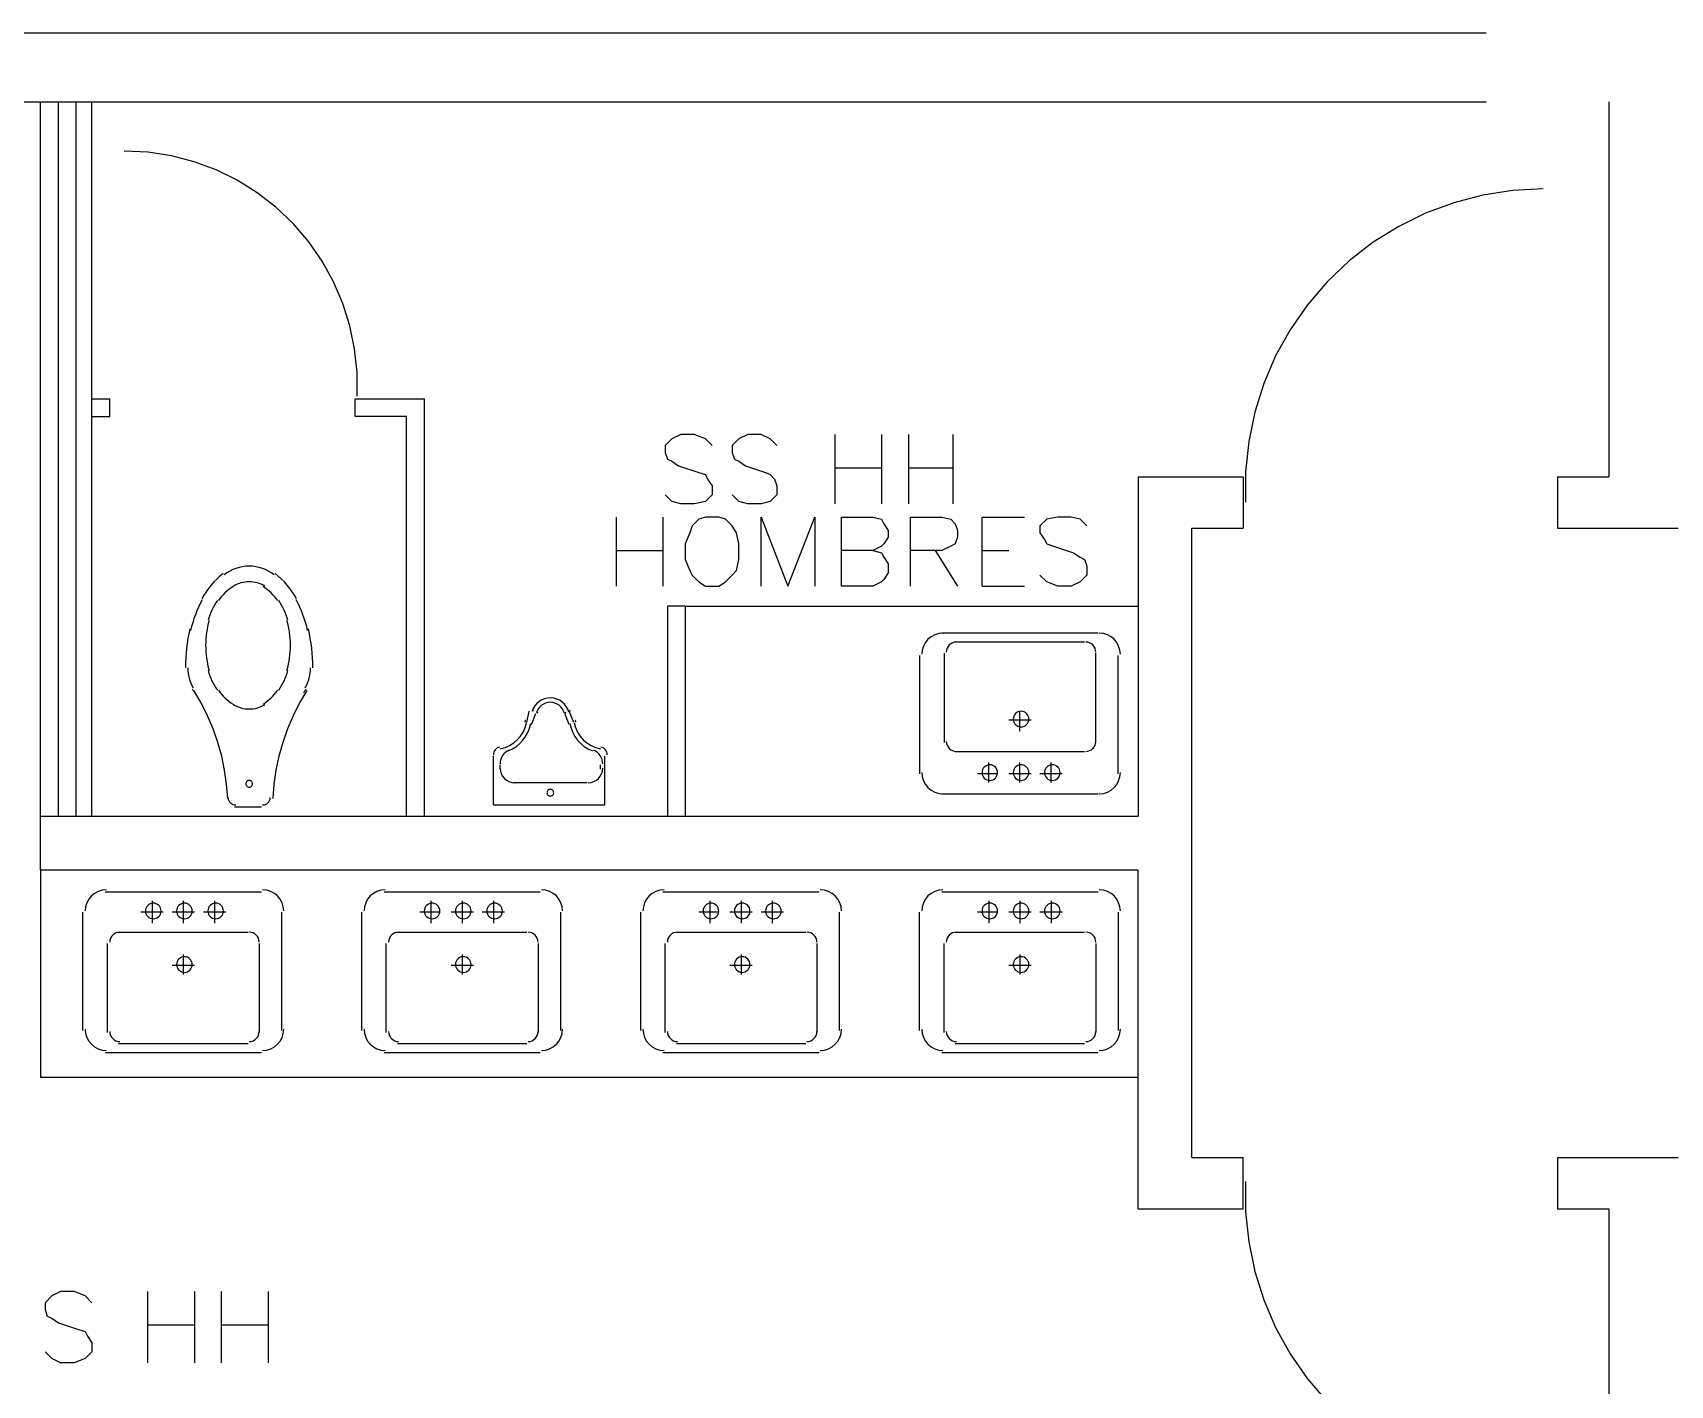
# Model space of a CAD drawing. Header units: metres. Extents: x 0 to 61, y 0 to 90.7.
# Drawn here: x 47.351 to 50.946, y 75.35 to 78.318 of the extents above; entities that cross this region are included whole.
import ezdxf

# ---------------------------------------------------------------- set-up
doc = ezdxf.new("R2010")
doc.units = ezdxf.units.M
doc.layers.add('MURO_REAL', color=7, linetype='Continuous')
doc.layers.add('PUERTA_REAL', color=7, linetype='Continuous')

msp = doc.modelspace()

# ---------------------------------------------------------------- linework, layer by layer
at = {"layer": 'MURO_REAL'}
for p, q in [((45.8008, 78.3184), (50.542, 78.3184)), ((45.8008, 78.1665), (50.542, 78.1665)), ((47.3682, 76.5992), (47.3682, 78.1665)), ((47.4073, 76.5992), (47.4073, 78.1665)), ((47.4465, 76.5992), (47.4465, 78.1665)), ((47.4808, 76.5992), (47.4808, 78.1665)), ((50.8114, 78.1665), (50.8114, 77.3437)), ((47.4808, 77.5151), (47.52, 77.5151)), ((47.52, 77.4759), (47.52, 77.5151)), ((48.0588, 77.4759), (48.0588, 77.5151)), ((48.0588, 77.5151), (48.2106, 77.5151)), ((48.2106, 77.5151), (48.2106, 76.5992)), ((47.4808, 77.4759), (47.52, 77.4759)), ((48.1714, 77.4759), (48.0588, 77.4759)), ((48.1714, 76.5992), (48.1714, 77.4759)), ((48.7543, 77.4269), (48.7396, 77.4122)), ((48.7396, 77.4122), (48.7396, 77.3975)), ((48.7739, 77.4367), (48.7543, 77.4269)), ((48.8033, 77.4367), (48.7739, 77.4367)), ((48.8278, 77.4269), (48.8033, 77.4367)), ((48.8424, 77.4122), (48.8278, 77.4269)), ((48.9012, 77.4269), (48.8865, 77.4122)), ((48.8865, 77.4122), (48.8865, 77.3975)), ((48.9208, 77.4367), (48.9012, 77.4269)), ((48.9502, 77.4367), (48.9208, 77.4367)), ((48.9698, 77.4269), (48.9502, 77.4367)), ((48.9845, 77.4122), (48.9698, 77.4269)), ((49.1118, 77.4367), (49.1118, 77.2849)), ((49.2147, 77.4367), (49.2147, 77.2849)), ((49.2735, 77.4367), (49.2735, 77.2849)), ((49.3714, 77.4367), (49.3714, 77.2849)), ((48.7396, 77.3975), (48.7445, 77.3829)), ((48.7445, 77.3829), (48.7543, 77.378)), ((48.7543, 77.378), (48.769, 77.3682)), ((48.769, 77.3682), (48.8131, 77.3535)), ((48.8865, 77.3975), (48.8914, 77.3829)), ((48.8914, 77.3829), (48.9012, 77.378)), ((48.9012, 77.378), (48.9159, 77.3682)), ((48.9159, 77.3682), (48.96, 77.3535)), ((48.8131, 77.3535), (48.8278, 77.3486)), ((48.8278, 77.3486), (48.8327, 77.3388)), ((48.8327, 77.3388), (48.8424, 77.3241)), ((48.96, 77.3535), (48.9698, 77.3486)), ((48.9698, 77.3486), (48.9796, 77.3388)), ((48.9796, 77.3388), (48.9845, 77.3241)), ((49.1118, 77.3633), (49.2147, 77.3633)), ((49.2735, 77.3633), (49.3714, 77.3633)), ((49.778, 77.3437), (50.0082, 77.3437)), ((49.778, 77.3437), (49.778, 76.5992)), ((50.0082, 77.3437), (50.0082, 77.231)), ((50.6988, 77.3437), (50.6988, 77.231)), ((50.6988, 77.3437), (50.8114, 77.3437)), ((48.7543, 77.2898), (48.7396, 77.3045)), ((48.8424, 77.3045), (48.8278, 77.2898)), ((48.8424, 77.3241), (48.8424, 77.3045)), ((48.9012, 77.2898), (48.8865, 77.3045)), ((48.9845, 77.3045), (48.9698, 77.2898)), ((48.9845, 77.3241), (48.9845, 77.3045)), ((48.7739, 77.2849), (48.7543, 77.2898)), ((48.8033, 77.2849), (48.7739, 77.2849)), ((48.8278, 77.2898), (48.8033, 77.2849)), ((48.9208, 77.2849), (48.9012, 77.2898)), ((48.9502, 77.2849), (48.9208, 77.2849)), ((48.9698, 77.2898), (48.9502, 77.2849)), ((48.6318, 77.2555), (48.6318, 77.1037)), ((48.7347, 77.2555), (48.7347, 77.1037)), ((48.7984, 77.2359), (48.7935, 77.2212)), ((48.8131, 77.2506), (48.7984, 77.2359)), ((48.8278, 77.2555), (48.8131, 77.2506)), ((48.8571, 77.2555), (48.8278, 77.2555)), ((48.8718, 77.2506), (48.8571, 77.2555)), ((48.8865, 77.2359), (48.8718, 77.2506)), ((48.8963, 77.2212), (48.8865, 77.2359)), ((48.9502, 77.1037), (48.9502, 77.2555)), ((48.9502, 77.2555), (49.009, 77.1037)), ((49.009, 77.1037), (49.0678, 77.2555)), ((49.0678, 77.2555), (49.0678, 77.1037)), ((49.1265, 77.1037), (49.1265, 77.2555)), ((49.1265, 77.2555), (49.1951, 77.2555)), ((49.1951, 77.2555), (49.2147, 77.2506)), ((49.2147, 77.2506), (49.2196, 77.2408)), ((49.2196, 77.2408), (49.2294, 77.2261)), ((49.2294, 77.2261), (49.2294, 77.2114)), ((49.2784, 77.1037), (49.2784, 77.2555)), ((49.2784, 77.2555), (49.3469, 77.2555)), ((49.3469, 77.2555), (49.3665, 77.2506)), ((49.3665, 77.2506), (49.3763, 77.2408)), ((49.3763, 77.2408), (49.3812, 77.2261)), ((49.3812, 77.2261), (49.3812, 77.2114)), ((49.4351, 77.1037), (49.4351, 77.2555)), ((49.4351, 77.2555), (49.5282, 77.2555)), ((49.5771, 77.2506), (49.5624, 77.2359)), ((49.5624, 77.2359), (49.5624, 77.2212)), ((49.6016, 77.2555), (49.5771, 77.2506)), ((49.631, 77.2555), (49.6016, 77.2555)), ((49.6506, 77.2506), (49.631, 77.2555)), ((49.6653, 77.2359), (49.6506, 77.2506)), ((49.8955, 77.231), (50.0082, 77.231)), ((49.8955, 75.8498), (49.8955, 77.231)), ((50.6988, 77.231), (50.9633, 77.231)), ((48.7935, 77.2212), (48.7837, 77.1967)), ((48.7837, 77.1967), (48.7837, 77.1624)), ((48.9012, 77.1967), (48.8963, 77.2212)), ((48.9012, 77.1624), (48.9012, 77.1967)), ((49.2147, 77.1918), (49.1951, 77.182)), ((49.2196, 77.1967), (49.2147, 77.1918)), ((49.2294, 77.2114), (49.2196, 77.1967)), ((49.3665, 77.1918), (49.3469, 77.182)), ((49.3763, 77.1967), (49.3665, 77.1918)), ((49.3812, 77.2114), (49.3763, 77.1967)), ((49.5624, 77.2212), (49.5722, 77.2065)), ((49.5722, 77.2065), (49.5771, 77.1967)), ((49.5771, 77.1967), (49.5918, 77.1918)), ((49.5918, 77.1918), (49.6359, 77.1771)), ((48.6318, 77.182), (48.7347, 77.182)), ((48.7837, 77.1624), (48.7935, 77.138)), ((48.8963, 77.138), (48.9012, 77.1624)), ((49.1951, 77.182), (49.1265, 77.182)), ((49.1951, 77.182), (49.2147, 77.1771)), ((49.2147, 77.1771), (49.2196, 77.1673)), ((49.2196, 77.1673), (49.2294, 77.1526)), ((49.2294, 77.1526), (49.2294, 77.1331)), ((49.3469, 77.182), (49.2784, 77.182)), ((49.3322, 77.182), (49.3812, 77.1037)), ((49.4351, 77.182), (49.4939, 77.182)), ((49.6359, 77.1771), (49.6506, 77.1673)), ((49.6506, 77.1673), (49.6604, 77.1624)), ((49.6604, 77.1624), (49.6653, 77.1477)), ((48.7935, 77.138), (48.7984, 77.1282)), ((48.7984, 77.1282), (48.8131, 77.1135)), ((48.8718, 77.1135), (48.8865, 77.1282)), ((48.8865, 77.1282), (48.8963, 77.138)), ((49.2196, 77.1184), (49.2147, 77.1135)), ((49.2294, 77.1331), (49.2196, 77.1184)), ((49.5771, 77.1135), (49.5624, 77.1282)), ((49.6653, 77.1282), (49.6506, 77.1135)), ((49.6653, 77.1477), (49.6653, 77.1282)), ((48.8131, 77.1135), (48.8278, 77.1037)), ((48.8278, 77.1037), (48.8571, 77.1037)), ((48.8571, 77.1037), (48.8718, 77.1135)), ((49.1951, 77.1037), (49.1265, 77.1037)), ((49.2147, 77.1135), (49.1951, 77.1037)), ((49.4351, 77.1037), (49.5282, 77.1037)), ((49.6016, 77.1037), (49.5771, 77.1135)), ((49.631, 77.1037), (49.6016, 77.1037)), ((49.6506, 77.1135), (49.631, 77.1037)), ((48.7837, 77.0596), (48.7445, 77.0596)), ((48.7445, 77.0596), (48.7445, 76.5992)), ((48.7837, 77.0596), (48.7837, 76.5992)), ((48.7837, 77.0596), (49.778, 77.0596)), ((49.6898, 77.0008), (49.3469, 77.0008)), ((49.6604, 76.9812), (49.3763, 76.9812)), ((49.298, 76.9518), (49.298, 76.6922)), ((49.3518, 76.9567), (49.3518, 76.7608)), ((49.6849, 76.7608), (49.6849, 76.9567)), ((49.7339, 76.6922), (49.7339, 76.9518)), ((48.4359, 76.8049), (48.4408, 76.8294)), ((48.5388, 76.8049), (48.529, 76.8294)), ((49.5184, 76.7853), (49.5184, 76.8294)), ((48.4457, 76.8), (48.4555, 76.8245)), ((48.529, 76.8), (48.5192, 76.8245)), ((49.5429, 76.8098), (49.4939, 76.8098)), ((48.3624, 76.6237), (48.3624, 76.7314)), ((48.6073, 76.6237), (48.6073, 76.7314)), ((49.3763, 76.7412), (49.6604, 76.7412)), ((48.3771, 76.702), (48.3771, 76.7118)), ((48.5976, 76.702), (48.5976, 76.7118)), ((49.4694, 76.6922), (49.4253, 76.6922)), ((49.4498, 76.6727), (49.4498, 76.7167)), ((49.5429, 76.6922), (49.4939, 76.6922)), ((49.5184, 76.6727), (49.5184, 76.7167)), ((49.6114, 76.6922), (49.5624, 76.6922)), ((49.5869, 76.6727), (49.5869, 76.7167)), ((48.4065, 76.6727), (48.5682, 76.6727)), ((49.3469, 76.6482), (49.6898, 76.6482)), ((47.8531, 76.6188), (47.7943, 76.6188)), ((48.3624, 76.6237), (48.6073, 76.6237)), ((47.3682, 76.5992), (49.778, 76.5992)), ((47.3682, 76.4816), (47.3682, 76.5992)), ((47.3682, 76.4816), (49.778, 76.4816)), ((47.3682, 76.4816), (47.3682, 76.0261)), ((49.778, 75.7371), (49.778, 76.4816)), ((47.5102, 76.4327), (47.8531, 76.4327)), ((48.1224, 76.4327), (48.4653, 76.4327)), ((48.7347, 76.4327), (49.0776, 76.4327)), ((49.3469, 76.4327), (49.6898, 76.4327)), ((47.6131, 76.4131), (47.6131, 76.3641)), ((47.6816, 76.4131), (47.6816, 76.3641)), ((47.7502, 76.4131), (47.7502, 76.3641)), ((48.2253, 76.4131), (48.2253, 76.3641)), ((48.2939, 76.4131), (48.2939, 76.3641)), ((48.3624, 76.4131), (48.3624, 76.3641)), ((48.8376, 76.4131), (48.8376, 76.3641)), ((48.9061, 76.4131), (48.9061, 76.3641)), ((48.9747, 76.4131), (48.9747, 76.3641)), ((49.4498, 76.4131), (49.4498, 76.3641)), ((49.5184, 76.4131), (49.5184, 76.3641)), ((49.5869, 76.4131), (49.5869, 76.3641)), ((47.4612, 76.129), (47.4612, 76.3886)), ((47.6376, 76.3886), (47.5886, 76.3886)), ((47.7061, 76.3886), (47.6571, 76.3886)), ((47.7747, 76.3886), (47.7257, 76.3886)), ((47.8971, 76.3886), (47.8971, 76.129)), ((48.0735, 76.129), (48.0735, 76.3886)), ((48.2449, 76.3886), (48.2008, 76.3886)), ((48.3184, 76.3886), (48.2694, 76.3886)), ((48.3869, 76.3886), (48.338, 76.3886)), ((48.5094, 76.3886), (48.5094, 76.129)), ((48.6857, 76.129), (48.6857, 76.3886)), ((48.8571, 76.3886), (48.8131, 76.3886)), ((48.9306, 76.3886), (48.8816, 76.3886)), ((48.9992, 76.3886), (48.9502, 76.3886)), ((49.1216, 76.3886), (49.1216, 76.129)), ((49.298, 76.129), (49.298, 76.3886)), ((49.4694, 76.3886), (49.4253, 76.3886)), ((49.5429, 76.3886), (49.4939, 76.3886)), ((49.6114, 76.3886), (49.5624, 76.3886)), ((49.7339, 76.3886), (49.7339, 76.129)), ((47.5396, 76.3445), (47.8237, 76.3445)), ((48.1518, 76.3445), (48.4359, 76.3445)), ((48.7641, 76.3445), (49.0482, 76.3445)), ((49.3763, 76.3445), (49.6604, 76.3445)), ((47.5151, 76.1241), (47.5151, 76.32)), ((47.6816, 76.2955), (47.6816, 76.2514)), ((47.8482, 76.32), (47.8482, 76.1241)), ((48.1273, 76.1241), (48.1273, 76.32)), ((48.2939, 76.2955), (48.2939, 76.2514)), ((48.4604, 76.32), (48.4604, 76.1241)), ((48.7396, 76.1241), (48.7396, 76.32)), ((48.9061, 76.2955), (48.9061, 76.2514)), ((49.0727, 76.32), (49.0727, 76.1241)), ((49.3518, 76.1241), (49.3518, 76.32)), ((49.5184, 76.2955), (49.5184, 76.2514)), ((49.6849, 76.32), (49.6849, 76.1241)), ((47.7061, 76.271), (47.6571, 76.271)), ((48.3184, 76.271), (48.2694, 76.271)), ((48.9306, 76.271), (48.8816, 76.271)), ((49.5429, 76.271), (49.4939, 76.271)), ((47.8531, 76.08), (47.5102, 76.08)), ((47.8237, 76.0996), (47.5396, 76.0996)), ((48.4653, 76.08), (48.1224, 76.08)), ((48.4359, 76.0996), (48.1518, 76.0996)), ((49.0776, 76.08), (48.7347, 76.08)), ((49.0482, 76.0996), (48.7641, 76.0996)), ((49.6898, 76.08), (49.3469, 76.08)), ((49.6604, 76.0996), (49.3763, 76.0996)), ((47.3682, 76.0261), (49.778, 76.0261)), ((49.8955, 75.8498), (50.0082, 75.8498)), ((50.0082, 75.7371), (50.0082, 75.8498)), ((50.6988, 75.8498), (50.9633, 75.8498)), ((50.6988, 75.8498), (50.6988, 75.7371)), ((49.778, 75.7371), (50.0082, 75.7371)), ((50.6988, 75.7371), (50.8114, 75.7371)), ((50.8114, 75.7371), (50.8114, 74.8016)), ((47.3927, 75.5461), (47.378, 75.5314)), ((47.4122, 75.5559), (47.3927, 75.5461)), ((47.4416, 75.5559), (47.4122, 75.5559)), ((47.4661, 75.5461), (47.4416, 75.5559)), ((47.4808, 75.5314), (47.4661, 75.5461)), ((47.6033, 75.5559), (47.6033, 75.3992)), ((47.7061, 75.5559), (47.7061, 75.3992)), ((47.7649, 75.5559), (47.7649, 75.3992)), ((47.8678, 75.5559), (47.8678, 75.3992)), ((47.378, 75.5314), (47.378, 75.5167)), ((47.378, 75.5167), (47.3829, 75.502)), ((47.3829, 75.502), (47.3927, 75.4971)), ((47.3927, 75.4971), (47.4073, 75.4873)), ((47.4073, 75.4873), (47.4514, 75.4727)), ((47.4514, 75.4727), (47.4661, 75.4678)), ((47.4661, 75.4678), (47.471, 75.458)), ((47.6033, 75.4824), (47.7061, 75.4824)), ((47.7649, 75.4824), (47.8678, 75.4824)), ((47.471, 75.458), (47.4808, 75.4433)), ((47.4808, 75.4433), (47.4808, 75.4237)), ((47.3927, 75.409), (47.378, 75.4237)), ((47.4122, 75.3992), (47.3927, 75.409)), ((47.4416, 75.3992), (47.4122, 75.3992)), ((47.4661, 75.409), (47.4416, 75.3992)), ((47.4808, 75.4237), (47.4661, 75.409))]:
    msp.add_line(p, q, dxfattribs=at)
at = {"layer": 'PUERTA_REAL'}
for points in [[(47.9229, 77.8995), (47.885, 77.9355), (47.8439, 77.9673), (47.8, 77.9946), (47.7538, 78.0173), (47.7054, 78.0352), (47.6554, 78.0482), (47.6041, 78.0561), (47.5518, 78.0588)], [(50.6669, 77.9755), (50.6002, 77.9721), (50.5346, 77.962), (50.4707, 77.9454), (50.409, 77.9225), (50.3499, 77.8935), (50.2938, 77.8586), (50.2413, 77.818), (50.1929, 77.772)], [(48.063, 77.5207), (48.063, 77.573), (48.0577, 77.6247), (48.0473, 77.6753), (48.0319, 77.7245), (48.0116, 77.7719), (47.9866, 77.8171), (47.957, 77.8597), (47.9229, 77.8995)], [(50.1929, 77.772), (50.1494, 77.7212), (50.1115, 77.6667), (50.0796, 77.609), (50.0537, 77.5484), (50.034, 77.4856), (50.0206, 77.421), (50.0139, 77.355), (50.0139, 77.2881)], [(47.7693, 77.1314), (47.7621, 77.1257), (47.7553, 77.1195), (47.7489, 77.113), (47.7428, 77.1062), (47.737, 77.0991), (47.7316, 77.0917), (47.7267, 77.084), (47.7221, 77.0761)], [(47.8261, 77.1478), (47.8187, 77.1474), (47.8113, 77.1465), (47.8041, 77.145), (47.797, 77.1429), (47.7901, 77.1403), (47.7835, 77.1371), (47.7771, 77.1333), (47.771, 77.129)], [(47.8813, 77.129), (47.8752, 77.1333), (47.8688, 77.1371), (47.8621, 77.1403), (47.8552, 77.1429), (47.8482, 77.145), (47.8409, 77.1465), (47.8336, 77.1474), (47.8261, 77.1478)], [(47.9301, 77.0761), (47.9256, 77.084), (47.9206, 77.0917), (47.9152, 77.0991), (47.9095, 77.1062), (47.9034, 77.113), (47.8969, 77.1195), (47.8901, 77.1257), (47.883, 77.1314)], [(47.7907, 77.1029), (47.786, 77.0998), (47.7815, 77.0965), (47.7771, 77.093), (47.773, 77.0892), (47.769, 77.0852), (47.7653, 77.081), (47.7618, 77.0767), (47.7585, 77.0721)], [(47.8261, 77.1135), (47.8216, 77.1133), (47.8171, 77.1128), (47.8126, 77.1121), (47.8082, 77.111), (47.8039, 77.1096), (47.7997, 77.1079), (47.7956, 77.106), (47.7916, 77.1037)], [(47.8606, 77.1037), (47.8567, 77.106), (47.8526, 77.1079), (47.8484, 77.1096), (47.8441, 77.111), (47.8397, 77.1121), (47.8352, 77.1128), (47.8307, 77.1133), (47.8261, 77.1135)], [(47.8888, 77.0721), (47.8856, 77.0767), (47.882, 77.081), (47.8783, 77.0852), (47.8744, 77.0892), (47.8702, 77.093), (47.8659, 77.0965), (47.8613, 77.0998), (47.8566, 77.1029)], [(47.7229, 77.0739), (47.7187, 77.0659), (47.7149, 77.0577), (47.7113, 77.0495), (47.708, 77.0411), (47.705, 77.0326), (47.7023, 77.024), (47.6999, 77.0153), (47.6977, 77.0066)], [(47.7563, 77.0723), (47.753, 77.0673), (47.75, 77.0621), (47.7471, 77.0568), (47.7445, 77.0514), (47.7421, 77.0459), (47.7399, 77.0403), (47.7379, 77.0347), (47.7362, 77.0289)], [(47.9112, 77.0289), (47.9094, 77.0347), (47.9075, 77.0403), (47.9053, 77.0459), (47.9029, 77.0514), (47.9002, 77.0568), (47.8974, 77.0621), (47.8943, 77.0673), (47.8911, 77.0723)], [(47.9545, 77.0066), (47.9524, 77.0153), (47.95, 77.024), (47.9472, 77.0326), (47.9442, 77.0411), (47.9409, 77.0495), (47.9374, 77.0577), (47.9335, 77.0659), (47.9294, 77.0739)], [(47.6959, 77.0099), (47.6937, 76.9994), (47.6918, 76.9889), (47.6902, 76.9783), (47.6889, 76.9676), (47.6879, 76.957), (47.6871, 76.9463), (47.6867, 76.9356), (47.6865, 76.9249)], [(47.7382, 77.0287), (47.7364, 77.022), (47.7349, 77.0152), (47.7336, 77.0084), (47.7325, 77.0016), (47.7317, 76.9947), (47.7311, 76.9878), (47.7307, 76.9808), (47.7306, 76.9739)], [(47.9167, 76.9739), (47.9166, 76.9808), (47.9163, 76.9878), (47.9157, 76.9947), (47.9148, 77.0016), (47.9138, 77.0084), (47.9125, 77.0152), (47.911, 77.022), (47.9092, 77.0287)], [(47.9657, 76.9249), (47.9656, 76.9356), (47.9651, 76.9463), (47.9644, 76.957), (47.9634, 76.9676), (47.962, 76.9783), (47.9604, 76.9889), (47.9585, 76.9994), (47.9563, 77.0099)], [(47.7306, 76.9739), (47.7307, 76.9669), (47.7311, 76.96), (47.7317, 76.9531), (47.7325, 76.9462), (47.7336, 76.9393), (47.7349, 76.9325), (47.7364, 76.9257), (47.7382, 76.919)], [(47.9092, 76.919), (47.911, 76.9257), (47.9125, 76.9325), (47.9138, 76.9393), (47.9148, 76.9462), (47.9157, 76.9531), (47.9163, 76.96), (47.9166, 76.9669), (47.9167, 76.9739)], [(49.3494, 77.0008), (49.34, 76.9999), (49.3313, 76.9972), (49.3234, 76.9929), (49.3165, 76.9872), (49.3108, 76.9803), (49.3065, 76.9724), (49.3038, 76.9637), (49.3029, 76.9543)], [(49.3788, 76.9812), (49.3743, 76.9808), (49.3702, 76.9795), (49.3665, 76.9775), (49.3632, 76.9748), (49.3605, 76.9715), (49.3585, 76.9678), (49.3572, 76.9636), (49.3567, 76.9592)], [(49.6849, 76.9592), (49.6845, 76.9636), (49.6832, 76.9678), (49.6811, 76.9715), (49.6784, 76.9748), (49.6752, 76.9775), (49.6714, 76.9795), (49.6673, 76.9808), (49.6629, 76.9812)], [(49.7388, 76.9543), (49.7378, 76.9637), (49.7351, 76.9724), (49.7308, 76.9803), (49.7251, 76.9872), (49.7183, 76.9929), (49.7104, 76.9972), (49.7016, 76.9999), (49.6922, 77.0008)], [(47.6914, 76.9249), (47.6916, 76.9191), (47.6922, 76.9134), (47.6931, 76.9077), (47.6944, 76.902), (47.696, 76.8965), (47.698, 76.8911), (47.7003, 76.8858), (47.703, 76.8807)], [(47.7362, 76.9189), (47.7379, 76.9131), (47.7399, 76.9074), (47.7421, 76.9018), (47.7445, 76.8963), (47.7471, 76.8909), (47.75, 76.8857), (47.753, 76.8805), (47.7563, 76.8754)], [(47.8911, 76.8754), (47.8943, 76.8805), (47.8974, 76.8857), (47.9002, 76.8909), (47.9029, 76.8963), (47.9053, 76.9018), (47.9075, 76.9074), (47.9094, 76.9131), (47.9112, 76.9189)], [(47.9493, 76.8807), (47.952, 76.8858), (47.9543, 76.8911), (47.9563, 76.8965), (47.9579, 76.902), (47.9592, 76.9077), (47.9601, 76.9134), (47.9606, 76.9191), (47.9608, 76.9249)], [(47.7012, 76.8785), (47.7018, 76.8774), (47.7025, 76.8762), (47.7032, 76.8751), (47.7038, 76.874), (47.7045, 76.8729), (47.7053, 76.8718), (47.706, 76.8707), (47.7067, 76.8696)], [(47.7791, 76.6375), (47.7767, 76.669), (47.7723, 76.7001), (47.7658, 76.7309), (47.7574, 76.7611), (47.747, 76.7906), (47.7347, 76.8195), (47.7205, 76.8476), (47.7045, 76.8748)], [(47.7585, 76.8757), (47.7618, 76.8711), (47.7653, 76.8667), (47.769, 76.8625), (47.773, 76.8585), (47.7771, 76.8548), (47.7815, 76.8512), (47.786, 76.8479), (47.7907, 76.8449)], [(47.8566, 76.8449), (47.8613, 76.8479), (47.8659, 76.8512), (47.8702, 76.8548), (47.8744, 76.8585), (47.8783, 76.8625), (47.882, 76.8667), (47.8856, 76.8711), (47.8888, 76.8757)], [(47.9526, 76.8748), (47.9366, 76.8476), (47.9224, 76.8195), (47.9101, 76.7906), (47.8998, 76.7611), (47.8913, 76.7309), (47.8849, 76.7001), (47.8804, 76.669), (47.878, 76.6375)], [(47.9455, 76.8696), (47.9463, 76.8707), (47.947, 76.8718), (47.9477, 76.8729), (47.9484, 76.874), (47.9491, 76.8751), (47.9498, 76.8762), (47.9504, 76.8774), (47.9511, 76.8785)], [(47.7916, 76.844), (47.7956, 76.8418), (47.7997, 76.8398), (47.8039, 76.8381), (47.8082, 76.8368), (47.8126, 76.8357), (47.8171, 76.8349), (47.8216, 76.8344), (47.8261, 76.8343)], [(47.8261, 76.8343), (47.8307, 76.8344), (47.8352, 76.8349), (47.8397, 76.8357), (47.8441, 76.8368), (47.8484, 76.8381), (47.8526, 76.8398), (47.8567, 76.8418), (47.8606, 76.844)], [(48.4883, 76.8588), (48.4813, 76.8583), (48.4747, 76.8568), (48.4685, 76.8542), (48.4628, 76.8507), (48.4577, 76.8464), (48.4534, 76.8412), (48.4499, 76.8353), (48.4474, 76.8288)], [(48.4492, 76.8298), (48.4493, 76.8301), (48.4494, 76.8303), (48.4495, 76.8306), (48.4496, 76.8309), (48.4497, 76.8311), (48.4498, 76.8314), (48.4498, 76.8316), (48.4499, 76.8319)], [(48.4873, 76.849), (48.4821, 76.8485), (48.477, 76.8473), (48.4724, 76.8452), (48.4681, 76.8425), (48.4643, 76.8391), (48.4611, 76.8351), (48.4585, 76.8306), (48.4567, 76.8256)], [(48.518, 76.8256), (48.5162, 76.8306), (48.5136, 76.8351), (48.5104, 76.8391), (48.5066, 76.8425), (48.5023, 76.8452), (48.4976, 76.8473), (48.4926, 76.8485), (48.4873, 76.849)], [(48.5278, 76.827), (48.5256, 76.8336), (48.5224, 76.8396), (48.5183, 76.845), (48.5134, 76.8496), (48.5079, 76.8534), (48.5018, 76.8562), (48.4952, 76.858), (48.4883, 76.8588)], [(48.5297, 76.8319), (48.5298, 76.8316), (48.5298, 76.8314), (48.5299, 76.8311), (48.53, 76.8309), (48.5301, 76.8306), (48.5302, 76.8303), (48.5303, 76.8301), (48.5304, 76.8298)], [(49.5208, 76.8294), (49.5174, 76.829), (49.5141, 76.828), (49.5112, 76.8265), (49.5087, 76.8244), (49.5066, 76.8218), (49.505, 76.8189), (49.504, 76.8157), (49.5037, 76.8122)], [(49.538, 76.8122), (49.5376, 76.8157), (49.5366, 76.8189), (49.535, 76.8218), (49.5329, 76.8244), (49.5304, 76.8265), (49.5275, 76.828), (49.5243, 76.829), (49.5208, 76.8294)], [(48.3775, 76.7472), (48.3881, 76.75), (48.3979, 76.7543), (48.4069, 76.7599), (48.4149, 76.7667), (48.4218, 76.7747), (48.4275, 76.7836), (48.4318, 76.7934), (48.4347, 76.804)], [(48.395, 76.7422), (48.4043, 76.7466), (48.4128, 76.7521), (48.4205, 76.7585), (48.4273, 76.7658), (48.4332, 76.774), (48.4381, 76.7828), (48.4418, 76.7922), (48.4443, 76.8022)], [(48.4325, 76.8094), (48.4323, 76.8089), (48.4321, 76.8084), (48.4319, 76.808), (48.4318, 76.8075), (48.4317, 76.8071), (48.4315, 76.8066), (48.4314, 76.8061), (48.4313, 76.8056)], [(48.459, 76.8249), (48.4591, 76.8252), (48.4592, 76.8255), (48.4593, 76.8258), (48.4594, 76.8261), (48.4595, 76.8264), (48.4596, 76.8267), (48.4597, 76.827), (48.4598, 76.8273)], [(48.5198, 76.8273), (48.5199, 76.827), (48.52, 76.8267), (48.5201, 76.8264), (48.5202, 76.8261), (48.5203, 76.8258), (48.5204, 76.8255), (48.5205, 76.8252), (48.5206, 76.8249)], [(48.5304, 76.8022), (48.5329, 76.7922), (48.5366, 76.7828), (48.5415, 76.774), (48.5473, 76.7658), (48.5542, 76.7585), (48.5619, 76.7521), (48.5704, 76.7466), (48.5797, 76.7422)], [(48.54, 76.804), (48.5428, 76.7934), (48.5472, 76.7836), (48.5529, 76.7747), (48.5598, 76.7667), (48.5678, 76.7599), (48.5768, 76.7543), (48.5866, 76.75), (48.5972, 76.7472)], [(48.5434, 76.8056), (48.5433, 76.8061), (48.5432, 76.8066), (48.543, 76.8071), (48.5429, 76.8075), (48.5428, 76.808), (48.5426, 76.8084), (48.5424, 76.8089), (48.5422, 76.8094)], [(49.5037, 76.8122), (49.504, 76.8088), (49.505, 76.8056), (49.5066, 76.8027), (49.5087, 76.8001), (49.5112, 76.798), (49.5141, 76.7964), (49.5174, 76.7954), (49.5208, 76.7951)], [(49.5208, 76.7951), (49.5243, 76.7954), (49.5275, 76.7964), (49.5304, 76.798), (49.5329, 76.8001), (49.535, 76.8027), (49.5366, 76.8056), (49.5376, 76.8088), (49.538, 76.8122)], [(49.3567, 76.7633), (49.3572, 76.7588), (49.3585, 76.7547), (49.3605, 76.7509), (49.3632, 76.7477), (49.3665, 76.745), (49.3702, 76.743), (49.3743, 76.7417), (49.3788, 76.7412)], [(49.6629, 76.7412), (49.6673, 76.7417), (49.6714, 76.743), (49.6752, 76.745), (49.6784, 76.7477), (49.6811, 76.7509), (49.6832, 76.7547), (49.6845, 76.7588), (49.6849, 76.7633)], [(48.3765, 76.7507), (48.3736, 76.7499), (48.3709, 76.7487), (48.3685, 76.7469), (48.3664, 76.7449), (48.3648, 76.7425), (48.3635, 76.7398), (48.3627, 76.7369), (48.3624, 76.7339)], [(48.3971, 76.7438), (48.3928, 76.7417), (48.3889, 76.739), (48.3855, 76.7358), (48.3826, 76.7321), (48.3803, 76.7281), (48.3786, 76.7237), (48.3775, 76.7191), (48.3771, 76.7143)], [(48.6024, 76.7143), (48.6021, 76.7191), (48.601, 76.7237), (48.5993, 76.7281), (48.597, 76.7321), (48.5941, 76.7358), (48.5907, 76.739), (48.5868, 76.7417), (48.5825, 76.7438)], [(48.6122, 76.7339), (48.612, 76.7369), (48.6112, 76.7398), (48.6099, 76.7425), (48.6083, 76.7449), (48.6062, 76.7469), (48.6038, 76.7487), (48.6011, 76.7499), (48.5981, 76.7507)], [(48.3771, 76.7045), (48.3778, 76.6981), (48.3796, 76.6921), (48.3826, 76.6867), (48.3865, 76.682), (48.3912, 76.6781), (48.3966, 76.6752), (48.4026, 76.6733), (48.409, 76.6726)], [(48.5706, 76.6726), (48.577, 76.6733), (48.583, 76.6752), (48.5884, 76.6781), (48.5931, 76.682), (48.597, 76.6867), (48.5999, 76.6921), (48.6018, 76.6981), (48.6024, 76.7045)], [(49.3029, 76.6947), (49.3038, 76.6853), (49.3065, 76.6766), (49.3108, 76.6687), (49.3165, 76.6618), (49.3234, 76.6561), (49.3313, 76.6518), (49.34, 76.6491), (49.3494, 76.6482)], [(49.4522, 76.7118), (49.4488, 76.7115), (49.4456, 76.7105), (49.4427, 76.7089), (49.4401, 76.7068), (49.438, 76.7043), (49.4364, 76.7014), (49.4354, 76.6981), (49.4351, 76.6947)], [(49.4351, 76.6947), (49.4354, 76.6912), (49.4364, 76.688), (49.438, 76.6851), (49.4401, 76.6826), (49.4427, 76.6805), (49.4456, 76.6789), (49.4488, 76.6779), (49.4522, 76.6775)], [(49.4694, 76.6947), (49.469, 76.6981), (49.468, 76.7014), (49.4665, 76.7043), (49.4644, 76.7068), (49.4618, 76.7089), (49.4589, 76.7105), (49.4557, 76.7115), (49.4522, 76.7118)], [(49.4522, 76.6775), (49.4557, 76.6779), (49.4589, 76.6789), (49.4618, 76.6805), (49.4644, 76.6826), (49.4665, 76.6851), (49.468, 76.688), (49.469, 76.6912), (49.4694, 76.6947)], [(49.5208, 76.7118), (49.5174, 76.7115), (49.5141, 76.7105), (49.5112, 76.7089), (49.5087, 76.7068), (49.5066, 76.7043), (49.505, 76.7014), (49.504, 76.6981), (49.5037, 76.6947)], [(49.5037, 76.6947), (49.504, 76.6912), (49.505, 76.688), (49.5066, 76.6851), (49.5087, 76.6826), (49.5112, 76.6805), (49.5141, 76.6789), (49.5174, 76.6779), (49.5208, 76.6775)], [(49.538, 76.6947), (49.5376, 76.6981), (49.5366, 76.7014), (49.535, 76.7043), (49.5329, 76.7068), (49.5304, 76.7089), (49.5275, 76.7105), (49.5243, 76.7115), (49.5208, 76.7118)], [(49.5208, 76.6775), (49.5243, 76.6779), (49.5275, 76.6789), (49.5304, 76.6805), (49.5329, 76.6826), (49.535, 76.6851), (49.5366, 76.688), (49.5376, 76.6912), (49.538, 76.6947)], [(49.5894, 76.7118), (49.5859, 76.7115), (49.5827, 76.7105), (49.5798, 76.7089), (49.5773, 76.7068), (49.5752, 76.7043), (49.5736, 76.7014), (49.5726, 76.6981), (49.5722, 76.6947)], [(49.5722, 76.6947), (49.5726, 76.6912), (49.5736, 76.688), (49.5752, 76.6851), (49.5773, 76.6826), (49.5798, 76.6805), (49.5827, 76.6789), (49.5859, 76.6779), (49.5894, 76.6775)], [(49.6065, 76.6947), (49.6062, 76.6981), (49.6052, 76.7014), (49.6036, 76.7043), (49.6015, 76.7068), (49.599, 76.7089), (49.5961, 76.7105), (49.5928, 76.7115), (49.5894, 76.7118)], [(49.5894, 76.6775), (49.5928, 76.6779), (49.5961, 76.6789), (49.599, 76.6805), (49.6015, 76.6826), (49.6036, 76.6851), (49.6052, 76.688), (49.6062, 76.6912), (49.6065, 76.6947)], [(49.6922, 76.6482), (49.7016, 76.6491), (49.7104, 76.6518), (49.7183, 76.6561), (49.7251, 76.6618), (49.7308, 76.6687), (49.7351, 76.6766), (49.7378, 76.6853), (49.7388, 76.6947)], [(47.8261, 76.6775), (47.8246, 76.6774), (47.8233, 76.677), (47.822, 76.6763), (47.8209, 76.6754), (47.82, 76.6743), (47.8194, 76.6731), (47.8189, 76.6717), (47.8188, 76.6702)], [(47.8188, 76.6702), (47.8189, 76.6687), (47.8194, 76.6673), (47.82, 76.6661), (47.8209, 76.665), (47.822, 76.6641), (47.8233, 76.6634), (47.8246, 76.663), (47.8261, 76.6629)], [(47.8335, 76.6702), (47.8333, 76.6717), (47.8329, 76.6731), (47.8322, 76.6743), (47.8313, 76.6754), (47.8302, 76.6763), (47.829, 76.677), (47.8276, 76.6774), (47.8261, 76.6775)], [(47.8261, 76.6629), (47.8276, 76.663), (47.829, 76.6634), (47.8302, 76.6641), (47.8313, 76.665), (47.8322, 76.6661), (47.8329, 76.6673), (47.8333, 76.6687), (47.8335, 76.6702)], [(48.4873, 76.658), (48.4859, 76.6578), (48.4845, 76.6574), (48.4832, 76.6567), (48.4821, 76.6558), (48.4813, 76.6547), (48.4806, 76.6535), (48.4801, 76.6521), (48.48, 76.6506)], [(48.48, 76.6506), (48.4801, 76.6491), (48.4806, 76.6477), (48.4813, 76.6465), (48.4821, 76.6454), (48.4832, 76.6445), (48.4845, 76.6438), (48.4859, 76.6434), (48.4873, 76.6433)], [(48.4947, 76.6506), (48.4945, 76.6521), (48.4941, 76.6535), (48.4934, 76.6547), (48.4925, 76.6558), (48.4915, 76.6567), (48.4902, 76.6574), (48.4888, 76.6578), (48.4873, 76.658)], [(48.4873, 76.6433), (48.4888, 76.6434), (48.4902, 76.6438), (48.4915, 76.6445), (48.4925, 76.6454), (48.4934, 76.6465), (48.4941, 76.6477), (48.4945, 76.6491), (48.4947, 76.6506)], [(47.7796, 76.6401), (47.7801, 76.6367), (47.7812, 76.6336), (47.7828, 76.6308), (47.7849, 76.6284), (47.7874, 76.6264), (47.7902, 76.6249), (47.7934, 76.624), (47.7967, 76.6237)], [(47.8555, 76.6237), (47.8589, 76.624), (47.862, 76.6249), (47.8649, 76.6264), (47.8674, 76.6284), (47.8695, 76.6308), (47.8711, 76.6336), (47.8722, 76.6367), (47.8726, 76.6401)], [(47.5126, 76.4375), (47.5033, 76.4366), (47.4945, 76.4339), (47.4866, 76.4296), (47.4797, 76.4239), (47.4741, 76.417), (47.4698, 76.4091), (47.4671, 76.4004), (47.4661, 76.391)], [(47.902, 76.391), (47.9011, 76.4004), (47.8984, 76.4091), (47.8941, 76.417), (47.8884, 76.4239), (47.8815, 76.4296), (47.8736, 76.4339), (47.8649, 76.4366), (47.8555, 76.4375)], [(48.1249, 76.4375), (48.1155, 76.4366), (48.1068, 76.4339), (48.0989, 76.4296), (48.092, 76.4239), (48.0863, 76.417), (48.082, 76.4091), (48.0793, 76.4004), (48.0784, 76.391)], [(48.5143, 76.391), (48.5133, 76.4004), (48.5106, 76.4091), (48.5063, 76.417), (48.5007, 76.4239), (48.4938, 76.4296), (48.4859, 76.4339), (48.4771, 76.4366), (48.4678, 76.4375)], [(48.7371, 76.4375), (48.7278, 76.4366), (48.719, 76.4339), (48.7111, 76.4296), (48.7042, 76.4239), (48.6986, 76.417), (48.6943, 76.4091), (48.6916, 76.4004), (48.6906, 76.391)], [(49.1265, 76.391), (49.1256, 76.4004), (49.1229, 76.4091), (49.1186, 76.417), (49.1129, 76.4239), (49.106, 76.4296), (49.0981, 76.4339), (49.0894, 76.4366), (49.08, 76.4375)], [(49.3494, 76.4375), (49.34, 76.4366), (49.3313, 76.4339), (49.3234, 76.4296), (49.3165, 76.4239), (49.3108, 76.417), (49.3065, 76.4091), (49.3038, 76.4004), (49.3029, 76.391)], [(49.7388, 76.391), (49.7378, 76.4004), (49.7351, 76.4091), (49.7308, 76.417), (49.7251, 76.4239), (49.7183, 76.4296), (49.7104, 76.4339), (49.7016, 76.4366), (49.6922, 76.4375)], [(47.6155, 76.4082), (47.6121, 76.4078), (47.6088, 76.4068), (47.6059, 76.4052), (47.6034, 76.4031), (47.6013, 76.4006), (47.5997, 76.3977), (47.5987, 76.3945), (47.5984, 76.391)], [(47.6327, 76.391), (47.6323, 76.3945), (47.6313, 76.3977), (47.6297, 76.4006), (47.6276, 76.4031), (47.6251, 76.4052), (47.6222, 76.4068), (47.619, 76.4078), (47.6155, 76.4082)], [(47.6841, 76.4082), (47.6806, 76.4078), (47.6774, 76.4068), (47.6745, 76.4052), (47.672, 76.4031), (47.6699, 76.4006), (47.6683, 76.3977), (47.6673, 76.3945), (47.6669, 76.391)], [(47.7012, 76.391), (47.7009, 76.3945), (47.6999, 76.3977), (47.6983, 76.4006), (47.6962, 76.4031), (47.6937, 76.4052), (47.6908, 76.4068), (47.6875, 76.4078), (47.6841, 76.4082)], [(47.7527, 76.4082), (47.7492, 76.4078), (47.746, 76.4068), (47.7431, 76.4052), (47.7405, 76.4031), (47.7384, 76.4006), (47.7369, 76.3977), (47.7359, 76.3945), (47.7355, 76.391)], [(47.7698, 76.391), (47.7694, 76.3945), (47.7684, 76.3977), (47.7669, 76.4006), (47.7648, 76.4031), (47.7622, 76.4052), (47.7593, 76.4068), (47.7561, 76.4078), (47.7527, 76.4082)], [(48.2278, 76.4082), (48.2243, 76.4078), (48.2211, 76.4068), (48.2182, 76.4052), (48.2156, 76.4031), (48.2135, 76.4006), (48.212, 76.3977), (48.211, 76.3945), (48.2106, 76.391)], [(48.2449, 76.391), (48.2445, 76.3945), (48.2435, 76.3977), (48.242, 76.4006), (48.2399, 76.4031), (48.2373, 76.4052), (48.2344, 76.4068), (48.2312, 76.4078), (48.2278, 76.4082)], [(48.2963, 76.4082), (48.2929, 76.4078), (48.2897, 76.4068), (48.2867, 76.4052), (48.2842, 76.4031), (48.2821, 76.4006), (48.2805, 76.3977), (48.2795, 76.3945), (48.2792, 76.391)], [(48.3135, 76.391), (48.3131, 76.3945), (48.3121, 76.3977), (48.3105, 76.4006), (48.3084, 76.4031), (48.3059, 76.4052), (48.303, 76.4068), (48.2998, 76.4078), (48.2963, 76.4082)], [(48.3649, 76.4082), (48.3614, 76.4078), (48.3582, 76.4068), (48.3553, 76.4052), (48.3528, 76.4031), (48.3507, 76.4006), (48.3491, 76.3977), (48.3481, 76.3945), (48.3478, 76.391)], [(48.382, 76.391), (48.3817, 76.3945), (48.3807, 76.3977), (48.3791, 76.4006), (48.377, 76.4031), (48.3745, 76.4052), (48.3716, 76.4068), (48.3683, 76.4078), (48.3649, 76.4082)], [(48.84, 76.4082), (48.8365, 76.4078), (48.8333, 76.4068), (48.8304, 76.4052), (48.8279, 76.4031), (48.8258, 76.4006), (48.8242, 76.3977), (48.8232, 76.3945), (48.8229, 76.391)], [(48.8571, 76.391), (48.8568, 76.3945), (48.8558, 76.3977), (48.8542, 76.4006), (48.8521, 76.4031), (48.8496, 76.4052), (48.8467, 76.4068), (48.8435, 76.4078), (48.84, 76.4082)], [(48.9086, 76.4082), (48.9051, 76.4078), (48.9019, 76.4068), (48.899, 76.4052), (48.8964, 76.4031), (48.8944, 76.4006), (48.8928, 76.3977), (48.8918, 76.3945), (48.8914, 76.391)], [(48.9257, 76.391), (48.9254, 76.3945), (48.9244, 76.3977), (48.9228, 76.4006), (48.9207, 76.4031), (48.9182, 76.4052), (48.9152, 76.4068), (48.912, 76.4078), (48.9086, 76.4082)], [(48.9771, 76.4082), (48.9737, 76.4078), (48.9705, 76.4068), (48.9676, 76.4052), (48.965, 76.4031), (48.9629, 76.4006), (48.9613, 76.3977), (48.9603, 76.3945), (48.96, 76.391)], [(48.9943, 76.391), (48.9939, 76.3945), (48.9929, 76.3977), (48.9914, 76.4006), (48.9893, 76.4031), (48.9867, 76.4052), (48.9838, 76.4068), (48.9806, 76.4078), (48.9771, 76.4082)], [(49.4522, 76.4082), (49.4488, 76.4078), (49.4456, 76.4068), (49.4427, 76.4052), (49.4401, 76.4031), (49.438, 76.4006), (49.4364, 76.3977), (49.4355, 76.3945), (49.4351, 76.391)], [(49.4694, 76.391), (49.469, 76.3945), (49.468, 76.3977), (49.4665, 76.4006), (49.4644, 76.4031), (49.4618, 76.4052), (49.4589, 76.4068), (49.4557, 76.4078), (49.4522, 76.4082)], [(49.5208, 76.4082), (49.5174, 76.4078), (49.5141, 76.4068), (49.5112, 76.4052), (49.5087, 76.4031), (49.5066, 76.4006), (49.505, 76.3977), (49.504, 76.3945), (49.5037, 76.391)], [(49.538, 76.391), (49.5376, 76.3945), (49.5366, 76.3977), (49.535, 76.4006), (49.5329, 76.4031), (49.5304, 76.4052), (49.5275, 76.4068), (49.5243, 76.4078), (49.5208, 76.4082)], [(49.5894, 76.4082), (49.5859, 76.4078), (49.5827, 76.4068), (49.5798, 76.4052), (49.5773, 76.4031), (49.5752, 76.4006), (49.5736, 76.3977), (49.5726, 76.3945), (49.5722, 76.391)], [(49.6065, 76.391), (49.6062, 76.3945), (49.6052, 76.3977), (49.6036, 76.4006), (49.6015, 76.4031), (49.599, 76.4052), (49.5961, 76.4068), (49.5928, 76.4078), (49.5894, 76.4082)], [(47.5984, 76.391), (47.5987, 76.3876), (47.5997, 76.3843), (47.6013, 76.3814), (47.6034, 76.3789), (47.6059, 76.3768), (47.6088, 76.3752), (47.6121, 76.3742), (47.6155, 76.3739)], [(47.6155, 76.3739), (47.619, 76.3742), (47.6222, 76.3752), (47.6251, 76.3768), (47.6276, 76.3789), (47.6297, 76.3814), (47.6313, 76.3843), (47.6323, 76.3876), (47.6327, 76.391)], [(47.6669, 76.391), (47.6673, 76.3876), (47.6683, 76.3843), (47.6699, 76.3814), (47.672, 76.3789), (47.6745, 76.3768), (47.6774, 76.3752), (47.6806, 76.3742), (47.6841, 76.3739)], [(47.6841, 76.3739), (47.6875, 76.3742), (47.6908, 76.3752), (47.6937, 76.3768), (47.6962, 76.3789), (47.6983, 76.3814), (47.6999, 76.3843), (47.7009, 76.3876), (47.7012, 76.391)], [(47.7355, 76.391), (47.7359, 76.3876), (47.7369, 76.3843), (47.7384, 76.3814), (47.7405, 76.3789), (47.7431, 76.3768), (47.746, 76.3752), (47.7492, 76.3742), (47.7527, 76.3739)], [(47.7527, 76.3739), (47.7561, 76.3742), (47.7593, 76.3752), (47.7622, 76.3768), (47.7648, 76.3789), (47.7669, 76.3814), (47.7684, 76.3843), (47.7694, 76.3876), (47.7698, 76.391)], [(48.2106, 76.391), (48.211, 76.3876), (48.212, 76.3843), (48.2135, 76.3814), (48.2156, 76.3789), (48.2182, 76.3768), (48.2211, 76.3752), (48.2243, 76.3742), (48.2278, 76.3739)], [(48.2278, 76.3739), (48.2312, 76.3742), (48.2344, 76.3752), (48.2373, 76.3768), (48.2399, 76.3789), (48.242, 76.3814), (48.2435, 76.3843), (48.2445, 76.3876), (48.2449, 76.391)], [(48.2792, 76.391), (48.2795, 76.3876), (48.2805, 76.3843), (48.2821, 76.3814), (48.2842, 76.3789), (48.2867, 76.3768), (48.2897, 76.3752), (48.2929, 76.3742), (48.2963, 76.3739)], [(48.2963, 76.3739), (48.2998, 76.3742), (48.303, 76.3752), (48.3059, 76.3768), (48.3084, 76.3789), (48.3105, 76.3814), (48.3121, 76.3843), (48.3131, 76.3876), (48.3135, 76.391)], [(48.3478, 76.391), (48.3481, 76.3876), (48.3491, 76.3843), (48.3507, 76.3814), (48.3528, 76.3789), (48.3553, 76.3768), (48.3582, 76.3752), (48.3614, 76.3742), (48.3649, 76.3739)], [(48.3649, 76.3739), (48.3683, 76.3742), (48.3716, 76.3752), (48.3745, 76.3768), (48.377, 76.3789), (48.3791, 76.3814), (48.3807, 76.3843), (48.3817, 76.3876), (48.382, 76.391)], [(48.8229, 76.391), (48.8232, 76.3876), (48.8242, 76.3843), (48.8258, 76.3814), (48.8279, 76.3789), (48.8304, 76.3768), (48.8333, 76.3752), (48.8365, 76.3742), (48.84, 76.3739)], [(48.84, 76.3739), (48.8435, 76.3742), (48.8467, 76.3752), (48.8496, 76.3768), (48.8521, 76.3789), (48.8542, 76.3814), (48.8558, 76.3843), (48.8568, 76.3876), (48.8571, 76.391)], [(48.8914, 76.391), (48.8918, 76.3876), (48.8928, 76.3843), (48.8944, 76.3814), (48.8964, 76.3789), (48.899, 76.3768), (48.9019, 76.3752), (48.9051, 76.3742), (48.9086, 76.3739)], [(48.9086, 76.3739), (48.912, 76.3742), (48.9152, 76.3752), (48.9182, 76.3768), (48.9207, 76.3789), (48.9228, 76.3814), (48.9244, 76.3843), (48.9254, 76.3876), (48.9257, 76.391)], [(48.96, 76.391), (48.9603, 76.3876), (48.9613, 76.3843), (48.9629, 76.3814), (48.965, 76.3789), (48.9676, 76.3768), (48.9705, 76.3752), (48.9737, 76.3742), (48.9771, 76.3739)], [(48.9771, 76.3739), (48.9806, 76.3742), (48.9838, 76.3752), (48.9867, 76.3768), (48.9893, 76.3789), (48.9914, 76.3814), (48.9929, 76.3843), (48.9939, 76.3876), (48.9943, 76.391)], [(49.4351, 76.391), (49.4355, 76.3876), (49.4364, 76.3843), (49.438, 76.3814), (49.4401, 76.3789), (49.4427, 76.3768), (49.4456, 76.3752), (49.4488, 76.3742), (49.4522, 76.3739)], [(49.4522, 76.3739), (49.4557, 76.3742), (49.4589, 76.3752), (49.4618, 76.3768), (49.4644, 76.3789), (49.4665, 76.3814), (49.468, 76.3843), (49.469, 76.3876), (49.4694, 76.391)], [(49.5037, 76.391), (49.504, 76.3876), (49.505, 76.3843), (49.5066, 76.3814), (49.5087, 76.3789), (49.5112, 76.3768), (49.5141, 76.3752), (49.5174, 76.3742), (49.5208, 76.3739)], [(49.5208, 76.3739), (49.5243, 76.3742), (49.5275, 76.3752), (49.5304, 76.3768), (49.5329, 76.3789), (49.535, 76.3814), (49.5366, 76.3843), (49.5376, 76.3876), (49.538, 76.391)], [(49.5722, 76.391), (49.5726, 76.3876), (49.5736, 76.3843), (49.5752, 76.3814), (49.5773, 76.3789), (49.5798, 76.3768), (49.5827, 76.3752), (49.5859, 76.3742), (49.5894, 76.3739)], [(49.5894, 76.3739), (49.5928, 76.3742), (49.5961, 76.3752), (49.599, 76.3768), (49.6015, 76.3789), (49.6036, 76.3814), (49.6052, 76.3843), (49.6062, 76.3876), (49.6065, 76.391)], [(47.542, 76.3445), (47.5376, 76.344), (47.5335, 76.3428), (47.5297, 76.3407), (47.5265, 76.338), (47.5238, 76.3348), (47.5217, 76.331), (47.5204, 76.3269), (47.52, 76.3224)], [(47.8482, 76.3224), (47.8477, 76.3269), (47.8464, 76.331), (47.8444, 76.3348), (47.8417, 76.338), (47.8384, 76.3407), (47.8347, 76.3428), (47.8306, 76.344), (47.8261, 76.3445)], [(48.1543, 76.3445), (48.1498, 76.344), (48.1457, 76.3428), (48.142, 76.3407), (48.1387, 76.338), (48.136, 76.3348), (48.134, 76.331), (48.1327, 76.3269), (48.1322, 76.3224)], [(48.4604, 76.3224), (48.46, 76.3269), (48.4587, 76.331), (48.4566, 76.3348), (48.454, 76.338), (48.4507, 76.3407), (48.4469, 76.3428), (48.4428, 76.344), (48.4384, 76.3445)], [(48.7665, 76.3445), (48.7621, 76.344), (48.7579, 76.3428), (48.7542, 76.3407), (48.7509, 76.338), (48.7483, 76.3348), (48.7462, 76.331), (48.7449, 76.3269), (48.7445, 76.3224)], [(49.0727, 76.3224), (49.0722, 76.3269), (49.0709, 76.331), (49.0689, 76.3348), (49.0662, 76.338), (49.0629, 76.3407), (49.0592, 76.3428), (49.0551, 76.344), (49.0506, 76.3445)], [(49.3788, 76.3445), (49.3743, 76.344), (49.3702, 76.3428), (49.3665, 76.3407), (49.3632, 76.338), (49.3605, 76.3348), (49.3585, 76.331), (49.3572, 76.3269), (49.3567, 76.3224)], [(49.6849, 76.3224), (49.6845, 76.3269), (49.6832, 76.331), (49.6811, 76.3348), (49.6784, 76.338), (49.6752, 76.3407), (49.6714, 76.3428), (49.6673, 76.344), (49.6629, 76.3445)], [(47.6841, 76.2906), (47.6806, 76.2903), (47.6774, 76.2893), (47.6745, 76.2877), (47.672, 76.2856), (47.6699, 76.2831), (47.6683, 76.2801), (47.6673, 76.2769), (47.6669, 76.2735)], [(47.7012, 76.2735), (47.7009, 76.2769), (47.6999, 76.2801), (47.6983, 76.2831), (47.6962, 76.2856), (47.6937, 76.2877), (47.6908, 76.2893), (47.6875, 76.2903), (47.6841, 76.2906)], [(48.2963, 76.2906), (48.2929, 76.2903), (48.2897, 76.2893), (48.2867, 76.2877), (48.2842, 76.2856), (48.2821, 76.2831), (48.2805, 76.2801), (48.2795, 76.2769), (48.2792, 76.2735)], [(48.3135, 76.2735), (48.3131, 76.2769), (48.3121, 76.2801), (48.3105, 76.2831), (48.3084, 76.2856), (48.3059, 76.2877), (48.303, 76.2893), (48.2998, 76.2903), (48.2963, 76.2906)], [(48.9086, 76.2906), (48.9051, 76.2903), (48.9019, 76.2893), (48.899, 76.2877), (48.8964, 76.2856), (48.8944, 76.2831), (48.8928, 76.2801), (48.8918, 76.2769), (48.8914, 76.2735)], [(48.9257, 76.2735), (48.9254, 76.2769), (48.9244, 76.2801), (48.9228, 76.2831), (48.9207, 76.2856), (48.9182, 76.2877), (48.9152, 76.2893), (48.912, 76.2903), (48.9086, 76.2906)], [(49.5208, 76.2906), (49.5174, 76.2903), (49.5141, 76.2893), (49.5112, 76.2877), (49.5087, 76.2856), (49.5066, 76.2831), (49.505, 76.2801), (49.504, 76.2769), (49.5037, 76.2735)], [(49.538, 76.2735), (49.5376, 76.2769), (49.5366, 76.2801), (49.535, 76.2831), (49.5329, 76.2856), (49.5304, 76.2877), (49.5275, 76.2893), (49.5243, 76.2903), (49.5208, 76.2906)], [(47.6669, 76.2735), (47.6673, 76.27), (47.6683, 76.2668), (47.6699, 76.2639), (47.672, 76.2613), (47.6745, 76.2593), (47.6774, 76.2577), (47.6806, 76.2567), (47.6841, 76.2563)], [(47.6841, 76.2563), (47.6875, 76.2567), (47.6908, 76.2577), (47.6937, 76.2593), (47.6962, 76.2613), (47.6983, 76.2639), (47.6999, 76.2668), (47.7009, 76.27), (47.7012, 76.2735)], [(48.2792, 76.2735), (48.2795, 76.27), (48.2805, 76.2668), (48.2821, 76.2639), (48.2842, 76.2613), (48.2867, 76.2593), (48.2897, 76.2577), (48.2929, 76.2567), (48.2963, 76.2563)], [(48.2963, 76.2563), (48.2998, 76.2567), (48.303, 76.2577), (48.3059, 76.2593), (48.3084, 76.2613), (48.3105, 76.2639), (48.3121, 76.2668), (48.3131, 76.27), (48.3135, 76.2735)], [(48.8914, 76.2735), (48.8918, 76.27), (48.8928, 76.2668), (48.8944, 76.2639), (48.8964, 76.2613), (48.899, 76.2593), (48.9019, 76.2577), (48.9051, 76.2567), (48.9086, 76.2563)], [(48.9086, 76.2563), (48.912, 76.2567), (48.9152, 76.2577), (48.9182, 76.2593), (48.9207, 76.2613), (48.9228, 76.2639), (48.9244, 76.2668), (48.9254, 76.27), (48.9257, 76.2735)], [(49.5037, 76.2735), (49.504, 76.27), (49.505, 76.2668), (49.5066, 76.2639), (49.5087, 76.2613), (49.5112, 76.2593), (49.5141, 76.2577), (49.5174, 76.2567), (49.5208, 76.2563)], [(49.5208, 76.2563), (49.5243, 76.2567), (49.5275, 76.2577), (49.5304, 76.2593), (49.5329, 76.2613), (49.535, 76.2639), (49.5366, 76.2668), (49.5376, 76.27), (49.538, 76.2735)], [(47.4661, 76.1314), (47.4671, 76.122), (47.4698, 76.1133), (47.4741, 76.1054), (47.4797, 76.0985), (47.4866, 76.0928), (47.4945, 76.0886), (47.5033, 76.0858), (47.5126, 76.0849)], [(47.52, 76.1265), (47.5204, 76.1221), (47.5217, 76.1179), (47.5238, 76.1142), (47.5265, 76.1109), (47.5297, 76.1083), (47.5335, 76.1062), (47.5376, 76.1049), (47.542, 76.1045)], [(47.8261, 76.1045), (47.8306, 76.1049), (47.8347, 76.1062), (47.8384, 76.1083), (47.8417, 76.1109), (47.8444, 76.1142), (47.8464, 76.1179), (47.8477, 76.1221), (47.8482, 76.1265)], [(47.8555, 76.0849), (47.8649, 76.0858), (47.8736, 76.0886), (47.8815, 76.0928), (47.8884, 76.0985), (47.8941, 76.1054), (47.8984, 76.1133), (47.9011, 76.122), (47.902, 76.1314)], [(48.0784, 76.1314), (48.0793, 76.122), (48.082, 76.1133), (48.0863, 76.1054), (48.092, 76.0985), (48.0989, 76.0928), (48.1068, 76.0886), (48.1155, 76.0858), (48.1249, 76.0849)], [(48.1322, 76.1265), (48.1327, 76.1221), (48.134, 76.1179), (48.136, 76.1142), (48.1387, 76.1109), (48.142, 76.1083), (48.1457, 76.1062), (48.1498, 76.1049), (48.1543, 76.1045)], [(48.4384, 76.1045), (48.4428, 76.1049), (48.4469, 76.1062), (48.4507, 76.1083), (48.454, 76.1109), (48.4566, 76.1142), (48.4587, 76.1179), (48.46, 76.1221), (48.4604, 76.1265)], [(48.4678, 76.0849), (48.4771, 76.0858), (48.4859, 76.0886), (48.4938, 76.0928), (48.5007, 76.0985), (48.5063, 76.1054), (48.5106, 76.1133), (48.5133, 76.122), (48.5143, 76.1314)], [(48.6906, 76.1314), (48.6916, 76.122), (48.6943, 76.1133), (48.6986, 76.1054), (48.7042, 76.0985), (48.7111, 76.0928), (48.719, 76.0886), (48.7278, 76.0858), (48.7371, 76.0849)], [(48.7445, 76.1265), (48.7449, 76.1221), (48.7462, 76.1179), (48.7483, 76.1142), (48.7509, 76.1109), (48.7542, 76.1083), (48.7579, 76.1062), (48.7621, 76.1049), (48.7665, 76.1045)], [(49.0506, 76.1045), (49.0551, 76.1049), (49.0592, 76.1062), (49.0629, 76.1083), (49.0662, 76.1109), (49.0689, 76.1142), (49.0709, 76.1179), (49.0722, 76.1221), (49.0727, 76.1265)], [(49.08, 76.0849), (49.0894, 76.0858), (49.0981, 76.0886), (49.106, 76.0928), (49.1129, 76.0985), (49.1186, 76.1054), (49.1229, 76.1133), (49.1256, 76.122), (49.1265, 76.1314)], [(49.3029, 76.1314), (49.3038, 76.122), (49.3065, 76.1133), (49.3108, 76.1054), (49.3165, 76.0985), (49.3234, 76.0928), (49.3313, 76.0886), (49.34, 76.0858), (49.3494, 76.0849)], [(49.3567, 76.1265), (49.3572, 76.1221), (49.3585, 76.1179), (49.3605, 76.1142), (49.3632, 76.1109), (49.3665, 76.1083), (49.3702, 76.1062), (49.3743, 76.1049), (49.3788, 76.1045)], [(49.6629, 76.1045), (49.6673, 76.1049), (49.6714, 76.1062), (49.6752, 76.1083), (49.6784, 76.1109), (49.6811, 76.1142), (49.6832, 76.1179), (49.6845, 76.1221), (49.6849, 76.1265)], [(49.6922, 76.0849), (49.7016, 76.0858), (49.7104, 76.0886), (49.7183, 76.0928), (49.7251, 76.0985), (49.7308, 76.1054), (49.7351, 76.1133), (49.7378, 76.122), (49.7388, 76.1314)], [(50.0139, 75.7976), (50.0139, 75.7307), (50.0206, 75.6648), (50.034, 75.6001), (50.0537, 75.5373), (50.0796, 75.4767), (50.1115, 75.419), (50.1494, 75.3645), (50.1929, 75.3137)]]:
    msp.add_lwpolyline(points, dxfattribs=at)

doc.saveas('drawing.dxf')
